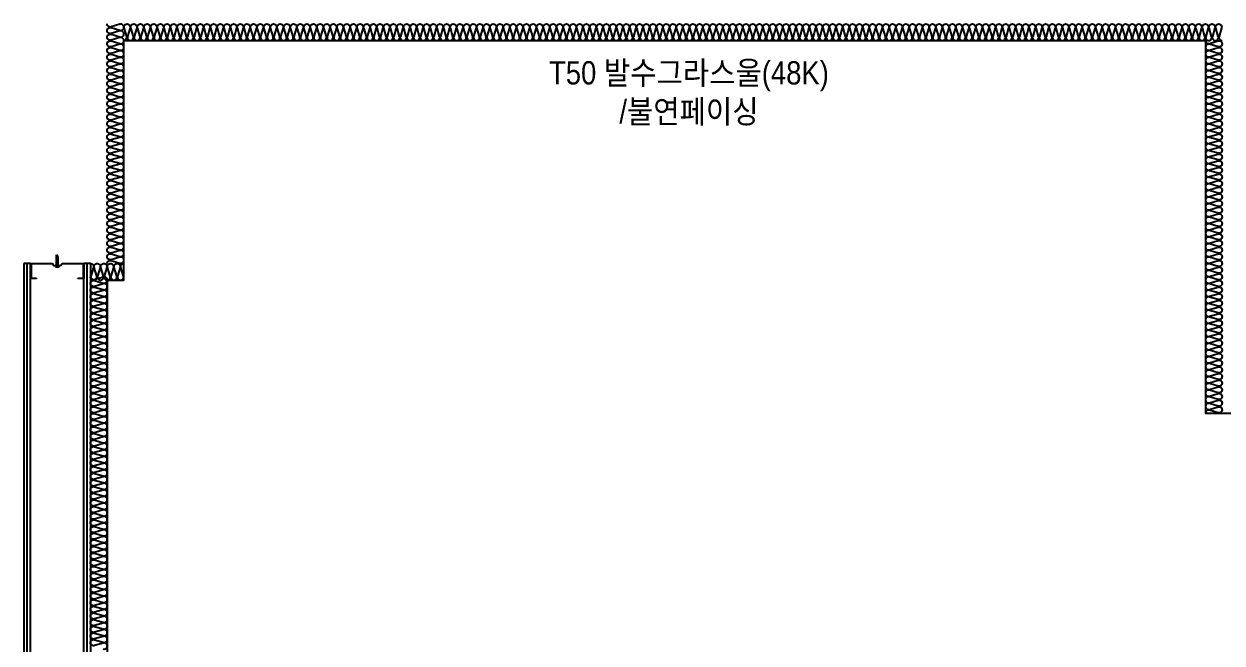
# Model space of a CAD drawing. Header units: millimetres. Extents: x 19868 to 801382, y -4805 to 85279.
# Drawn here: x 765288 to 768888, y 65038 to 66899 of the extents above; entities that cross this region are included whole.
import ezdxf
from ezdxf.enums import TextEntityAlignment as Align

# ---------------------------------------------------------------- set-up
doc = ezdxf.new("R2010")
doc.units = ezdxf.units.MM
doc.header["$LTSCALE"] = 250
for name, color, linetype in [('8입면선', 8, 'Continuous'), ('A-WALL-D', 7, 'Continuous'), ('GAGAM-DT', 7, 'Continuous'), ('ISL', 251, 'Continuous'), ('입면', 7, 'Continuous')]:
    doc.layers.add(name, color=color, linetype=linetype)
doc.layers.add('NOPLOT-단열', color=225, linetype='Continuous', plot=False)
doc.styles.add('Gdim', font='')
doc.styles.get('Gdim').set_extended_font_data('Dotum')

# ---------------------------------------------------------------- blocks, each defined once
blk = doc.blocks.new('*U195')
at = {"layer": '8입면선', "color": 8}
for p, q in [((3316397.6, 472011.4), (3316397.6, 477911.4)), ((3316577.6, 472011.4), (3316577.6, 477911.4))]:
    blk.add_line(p, q, dxfattribs=at)
at = {"layer": 'A-WALL-D'}
for p, q in [((3316387.6, 477911.4), (3316387.6, 472011.4)), ((3316407.6, 477911.4), (3316387.6, 477911.4)), ((3316407.6, 472021.4), (3316407.6, 477911.4)), ((3316567.6, 472021.4), (3316567.6, 477911.4)), ((3316587.6, 477911.4), (3316567.6, 477911.4)), ((3316587.6, 477911.4), (3316587.6, 472011.4))]:
    blk.add_line(p, q, dxfattribs=at)
at = {"layer": 'GAGAM-DT', "color": 8}
for p, q in [((3316485.3, 477905.6), (3316485.3, 477937)), ((3316490.3, 477931.5), (3316485.3, 477937)), ((3316492.7, 477905.6), (3316482.8, 477905.6)), ((3316482.8, 477905.6), (3316482.8, 477902.1)), ((3316485.3, 477905.6), (3316485.3, 477900.6)), ((3316490.3, 477905.6), (3316490.3, 477931.5)), ((3316490.3, 477905.6), (3316490.3, 477900.6)), ((3316492.7, 477905.6), (3316492.7, 477902.1)), ((3316491.2, 477900.6), (3316484.3, 477900.6))]:
    blk.add_line(p, q, dxfattribs=at)
for centre, start, end in [((3316484.3, 477902.1), 180, 270), ((3316491.2, 477902.1), 270, 0)]:
    blk.add_arc(centre, 1.51, start, end, dxfattribs=at)
at = {"layer": '입면', "color": 6}
for p, q in [((3316407.6, 477866.4), (3316407.6, 477911.4)), ((3316407.6, 477911.4), (3316472.9, 477911.4)), ((3316472.4, 477910.2), (3316408.8, 477910.2)), ((3316408.8, 477910.2), (3316408.8, 477867.6)), ((3316477.4, 477904.4), (3316472.4, 477910.2)), ((3316472.9, 477911.4), (3316477.9, 477905.6)), ((3316497.8, 477904.4), (3316477.4, 477904.4)), ((3316477.9, 477905.6), (3316497.3, 477905.6)), ((3316497.3, 477905.6), (3316502.3, 477911.4)), ((3316502.8, 477910.2), (3316497.8, 477904.4)), ((3316502.3, 477911.4), (3316567.6, 477911.4)), ((3316566.4, 477910.2), (3316502.8, 477910.2)), ((3316566.4, 477867.6), (3316566.4, 477910.2)), ((3316567.6, 477911.4), (3316567.6, 477866.4)), ((3316425.4, 477866.4), (3316407.6, 477866.4)), ((3316408.8, 477867.6), (3316425.4, 477867.6)), ((3316425.4, 477867.6), (3316425.4, 477866.4)), ((3316549.8, 477866.4), (3316549.8, 477867.6)), ((3316549.8, 477867.6), (3316566.4, 477867.6)), ((3316567.6, 477866.4), (3316549.8, 477866.4))]:
    blk.add_line(p, q, dxfattribs=at)

msp = doc.modelspace()

# ---------------------------------------------------------------- linework, layer by layer
at = {"layer": 'ISL', "elevation": 0}
msp.add_lwpolyline([(765538.2, 66178.9, -0.509267), (765550.3, 66187.8), (765576.1, 66180.1, 1.372593), (765576.1, 66197.8), (765550.3, 66190.1, -0.509267), (765538.2, 66198.9, -0.509267), (765550.3, 66207.8), (765576.1, 66200.1, 1.372593), (765576.1, 66217.8), (765550.3, 66210.1, -0.509267), (765538.2, 66218.9, -0.509267), (765550.3, 66227.8), (765576.1, 66220.1, 1.372593), (765576.1, 66237.8), (765550.3, 66230.1, -0.509267), (765538.2, 66238.9, -0.509267), (765550.3, 66247.8), (765576.1, 66240.1, 1.372593), (765576.1, 66257.8), (765550.3, 66250.1, -0.509267), (765538.2, 66258.9, -0.509267), (765550.3, 66267.8), (765576.1, 66260.1, 1.372593), (765576.1, 66277.8), (765550.3, 66270.1, -0.509267), (765538.2, 66278.9, -0.509267), (765550.3, 66287.8), (765576.1, 66280.1, 1.372593), (765576.1, 66297.8), (765550.3, 66290.1, -0.509267), (765538.2, 66298.9, -0.509267), (765550.3, 66307.8), (765576.1, 66300.1, 1.372593), (765576.1, 66317.8), (765550.3, 66310.1, -0.509267), (765538.2, 66318.9, -0.509267), (765550.3, 66327.8), (765576.1, 66320.1, 1.372593), (765576.1, 66337.8), (765550.3, 66330.1, -0.509267), (765538.2, 66338.9, -0.509267), (765550.3, 66347.8), (765576.1, 66340.1, 1.372593), (765576.1, 66357.8), (765550.3, 66350.1, -0.509267), (765538.2, 66358.9, -0.509267), (765550.3, 66367.8), (765576.1, 66360.1, 1.372593), (765576.1, 66377.8), (765550.3, 66370.1, -0.509267), (765538.2, 66378.9, -0.509267), (765550.3, 66387.8), (765576.1, 66380.1, 1.372593), (765576.1, 66397.8), (765550.3, 66390.1, -0.509267), (765538.2, 66398.9, -0.509267), (765550.3, 66407.8), (765576.1, 66400.1, 1.372593), (765576.1, 66417.8), (765550.3, 66410.1, -0.509267), (765538.2, 66418.9, -0.509267), (765550.3, 66427.8), (765576.1, 66420.1, 1.372593), (765576.1, 66437.8), (765550.3, 66430.1, -0.509267), (765538.2, 66438.9, -0.509267), (765550.3, 66447.8), (765576.1, 66440.1, 1.372593), (765576.1, 66457.8), (765550.3, 66450.1, -0.509267), (765538.2, 66458.9, -0.509267), (765550.3, 66467.8), (765576.1, 66460.1, 1.372593), (765576.1, 66477.8), (765550.3, 66470.1, -0.509267), (765538.2, 66478.9, -0.509267), (765550.3, 66487.8), (765576.1, 66480.1, 1.372593), (765576.1, 66497.8), (765550.3, 66490.1, -0.509267), (765538.2, 66498.9, -0.509267), (765550.3, 66507.8), (765576.1, 66500.1, 1.372593), (765576.1, 66517.8), (765550.3, 66510.1, -0.509267), (765538.2, 66518.9, -0.509267), (765550.3, 66527.8), (765576.1, 66520.1, 1.372593), (765576.1, 66537.8), (765550.3, 66530.1, -0.509267), (765538.2, 66538.9, -0.509267), (765550.3, 66547.8), (765576.1, 66540.1, 1.372593), (765576.1, 66557.8), (765550.3, 66550.1, -0.509267), (765538.2, 66558.9, -0.509267), (765550.3, 66567.8), (765576.1, 66560.1, 1.372593), (765576.1, 66577.8), (765550.3, 66570.1, -0.509267), (765538.2, 66578.9, -0.509267), (765550.3, 66587.8), (765576.1, 66580.1, 1.372593), (765576.1, 66597.8), (765550.3, 66590.1, -0.509267), (765538.2, 66598.9, -0.509267), (765550.3, 66607.8), (765576.1, 66600.1, 1.372593), (765576.1, 66617.8), (765550.3, 66610.1, -0.509267), (765538.2, 66618.9, -0.509267), (765550.3, 66627.8), (765576.1, 66620.1, 1.372593), (765576.1, 66637.8), (765550.3, 66630.1, -0.509267), (765538.2, 66638.9, -0.509267), (765550.3, 66647.8), (765576.1, 66640.1, 1.372593), (765576.1, 66657.8), (765550.3, 66650.1, -0.509267), (765538.2, 66658.9, -0.509267), (765550.3, 66667.8), (765576.1, 66660.1, 1.372593), (765576.1, 66677.8), (765550.3, 66670.1, -0.509267), (765538.2, 66678.9, -0.509267), (765550.3, 66687.8), (765576.1, 66680.1, 1.372593), (765576.1, 66697.8), (765550.3, 66690.1, -0.509267), (765538.2, 66698.9, -0.509267), (765550.3, 66707.8), (765576.1, 66700.1, 1.372593), (765576.1, 66717.8), (765550.3, 66710.1, -0.509267), (765538.2, 66718.9, -0.509267), (765550.3, 66727.8), (765576.1, 66720.1, 1.372593), (765576.1, 66737.8), (765550.3, 66730.1, -0.509267), (765538.2, 66738.9, -0.509267), (765550.3, 66747.8), (765576.1, 66740.1, 1.372593), (765576.1, 66757.8), (765550.3, 66750.1, -0.509267), (765538.2, 66758.9, -0.509267), (765550.3, 66767.8), (765576.1, 66760.1, 1.372593), (765576.1, 66777.8), (765550.3, 66770.1, -0.509267), (765538.2, 66778.9, -0.509267), (765550.3, 66787.8), (765576.1, 66780.1, 1.372593), (765576.1, 66797.8), (765550.3, 66790.1, -0.509267), (765538.2, 66798.9, -0.509267), (765550.3, 66807.8), (765576.1, 66800.1, 1.372593), (765576.1, 66817.8), (765550.3, 66810.1, -0.509267), (765538.2, 66818.9, -0.509267), (765550.3, 66827.8), (765576.1, 66820.1, 1.372593), (765576.1, 66837.8), (765550.3, 66830.1, -0.509267), (765538.2, 66838.9, -0.509267), (765550.3, 66847.8), (765576.1, 66840.1, 1.372593), (765576.1, 66857.8), (765550.3, 66850.1, -0.509267), (765538.2, 66858.9, -0.509267), (765550.3, 66867.8), (765576.1, 66860.1, 1.372593), (765576.1, 66877.8), (765550.3, 66870.1, -0.509267), (765538.2, 66878.9, -0.509267), (765550.3, 66887.8), (765576.1, 66880.1, 1.372593), (765576.1, 66897.8), (765550.3, 66890.1, -0.509267), (765538.2, 66898.9)], format="xyb", dxfattribs=at)
at = {"layer": 'ISL'}
for points in [[(765588.2, 66848.9, 0.509267), (765597, 66861.1), (765589.4, 66886.8, -1.372593), (765607, 66886.8), (765599.4, 66861.1, 0.509267), (765608.2, 66848.9, 0.509267), (765617, 66861.1), (765609.4, 66886.8, -1.372593), (765627, 66886.8), (765619.4, 66861.1, 0.509267), (765628.2, 66848.9, 0.509267), (765637, 66861.1), (765629.4, 66886.8, -1.372593), (765647, 66886.8), (765639.4, 66861.1, 0.509267), (765648.2, 66848.9, 0.509267), (765657, 66861.1), (765649.4, 66886.8, -1.372593), (765667, 66886.8), (765659.4, 66861.1, 0.509267), (765668.2, 66848.9, 0.509267), (765677, 66861.1), (765669.4, 66886.8, -1.372593), (765687, 66886.8), (765679.4, 66861.1, 0.509267), (765688.2, 66848.9, 0.509267), (765697, 66861.1), (765689.4, 66886.8, -1.372593), (765707, 66886.8), (765699.4, 66861.1, 0.509267), (765708.2, 66848.9, 0.509267), (765717, 66861.1), (765709.4, 66886.8, -1.372593), (765727, 66886.8), (765719.4, 66861.1, 0.509267), (765728.2, 66848.9, 0.509267), (765737, 66861.1), (765729.4, 66886.8, -1.372593), (765747, 66886.8), (765739.4, 66861.1, 0.509267), (765748.2, 66848.9, 0.509267), (765757, 66861.1), (765749.4, 66886.8, -1.372593), (765767, 66886.8), (765759.4, 66861.1, 0.509267), (765768.2, 66848.9, 0.509267), (765777, 66861.1), (765769.4, 66886.8, -1.372593), (765787, 66886.8), (765779.4, 66861.1, 0.509267), (765788.2, 66848.9, 0.509267), (765797, 66861.1), (765789.4, 66886.8, -1.372593), (765807, 66886.8), (765799.4, 66861.1, 0.509267), (765808.2, 66848.9, 0.509267), (765817, 66861.1), (765809.4, 66886.8, -1.372593), (765827, 66886.8), (765819.4, 66861.1, 0.509267), (765828.2, 66848.9, 0.509267), (765837, 66861.1), (765829.4, 66886.8, -1.372593), (765847, 66886.8), (765839.4, 66861.1, 0.509267), (765848.2, 66848.9, 0.509267), (765857, 66861.1), (765849.4, 66886.8, -1.372593), (765867, 66886.8), (765859.4, 66861.1, 0.509267), (765868.2, 66848.9, 0.509267), (765877, 66861.1), (765869.4, 66886.8, -1.372593), (765887, 66886.8), (765879.4, 66861.1, 0.509267), (765888.2, 66848.9, 0.509267), (765897, 66861.1), (765889.4, 66886.8, -1.372593), (765907, 66886.8), (765899.4, 66861.1, 0.509267), (765908.2, 66848.9, 0.509267), (765917, 66861.1), (765909.4, 66886.8, -1.372593), (765927, 66886.8), (765919.4, 66861.1, 0.509267), (765928.2, 66848.9, 0.509267), (765937, 66861.1), (765929.4, 66886.8, -1.372593), (765947, 66886.8), (765939.4, 66861.1, 0.509267), (765948.2, 66848.9, 0.509267), (765957, 66861.1), (765949.4, 66886.8, -1.372593), (765967, 66886.8), (765959.4, 66861.1, 0.509267), (765968.2, 66848.9, 0.509267), (765977, 66861.1), (765969.4, 66886.8, -1.372593), (765987, 66886.8), (765979.4, 66861.1, 0.509267), (765988.2, 66848.9, 0.509267), (765997, 66861.1), (765989.4, 66886.8, -1.372593), (766007, 66886.8), (765999.4, 66861.1, 0.509267), (766008.2, 66848.9, 0.509267), (766017, 66861.1), (766009.4, 66886.8, -1.372593), (766027, 66886.8), (766019.4, 66861.1, 0.509267), (766028.2, 66848.9, 0.509267), (766037, 66861.1), (766029.4, 66886.8, -1.372593), (766047, 66886.8), (766039.4, 66861.1, 0.509267), (766048.2, 66848.9, 0.509267), (766057, 66861.1), (766049.4, 66886.8, -1.372593), (766067, 66886.8), (766059.4, 66861.1, 0.509267), (766068.2, 66848.9, 0.509267), (766077, 66861.1), (766069.4, 66886.8, -1.372593), (766087, 66886.8), (766079.4, 66861.1, 0.509267), (766088.2, 66848.9, 0.509267), (766097, 66861.1), (766089.4, 66886.8, -1.372593), (766107, 66886.8), (766099.4, 66861.1, 0.509267), (766108.2, 66848.9, 0.509267), (766117, 66861.1), (766109.4, 66886.8, -1.372593), (766127, 66886.8), (766119.4, 66861.1, 0.509267), (766128.2, 66848.9, 0.509267), (766137, 66861.1), (766129.4, 66886.8, -1.372593), (766147, 66886.8), (766139.4, 66861.1, 0.509267), (766148.2, 66848.9, 0.509267), (766157, 66861.1), (766149.4, 66886.8, -1.372593), (766167, 66886.8), (766159.4, 66861.1, 0.509267), (766168.2, 66848.9, 0.509267), (766177, 66861.1), (766169.4, 66886.8, -1.372593), (766187, 66886.8), (766179.4, 66861.1, 0.509267), (766188.2, 66848.9, 0.509267), (766197, 66861.1), (766189.4, 66886.8, -1.372593), (766207, 66886.8), (766199.4, 66861.1, 0.509267), (766208.2, 66848.9, 0.509267), (766217, 66861.1), (766209.4, 66886.8, -1.372593), (766227, 66886.8), (766219.4, 66861.1, 0.509267), (766228.2, 66848.9, 0.509267), (766237, 66861.1), (766229.4, 66886.8, -1.372593), (766247, 66886.8), (766239.4, 66861.1, 0.509267), (766248.2, 66848.9, 0.509267), (766257, 66861.1), (766249.4, 66886.8, -1.372593), (766267, 66886.8), (766259.4, 66861.1, 0.509267), (766268.2, 66848.9, 0.509267), (766277, 66861.1), (766269.4, 66886.8, -1.372593), (766287, 66886.8), (766279.4, 66861.1, 0.509267), (766288.2, 66848.9, 0.509267), (766297, 66861.1), (766289.4, 66886.8, -1.372593), (766307, 66886.8), (766299.4, 66861.1, 0.509267), (766308.2, 66848.9, 0.509267), (766317, 66861.1), (766309.4, 66886.8, -1.372593), (766327, 66886.8), (766319.4, 66861.1, 0.509267), (766328.2, 66848.9, 0.509267), (766337, 66861.1), (766329.4, 66886.8, -1.372593), (766347, 66886.8), (766339.4, 66861.1, 0.509267), (766348.2, 66848.9, 0.509267), (766357, 66861.1), (766349.4, 66886.8, -1.372593), (766367, 66886.8), (766359.4, 66861.1, 0.509267), (766368.2, 66848.9, 0.509267), (766377, 66861.1), (766369.4, 66886.8, -1.372593), (766387, 66886.8), (766379.4, 66861.1, 0.509267), (766388.2, 66848.9, 0.509267), (766397, 66861.1), (766389.4, 66886.8, -1.372593), (766407, 66886.8), (766399.4, 66861.1, 0.509267), (766408.2, 66848.9, 0.509267), (766417, 66861.1), (766409.4, 66886.8, -1.372593), (766427, 66886.8), (766419.4, 66861.1, 0.509267), (766428.2, 66848.9, 0.509267), (766437, 66861.1), (766429.4, 66886.8, -1.372593), (766447, 66886.8), (766439.4, 66861.1, 0.509267), (766448.2, 66848.9, 0.509267), (766457, 66861.1), (766449.4, 66886.8, -1.372593), (766467, 66886.8), (766459.4, 66861.1, 0.509267), (766468.2, 66848.9, 0.509267), (766477, 66861.1), (766469.4, 66886.8, -1.372593), (766487, 66886.8), (766479.4, 66861.1, 0.509267), (766488.2, 66848.9, 0.509267), (766497, 66861.1), (766489.4, 66886.8, -1.372593), (766507, 66886.8), (766499.4, 66861.1, 0.509267), (766508.2, 66848.9, 0.509267), (766517, 66861.1), (766509.4, 66886.8, -1.372593), (766527, 66886.8), (766519.4, 66861.1, 0.509267), (766528.2, 66848.9, 0.509267), (766537, 66861.1), (766529.4, 66886.8, -1.372593), (766547, 66886.8), (766539.4, 66861.1, 0.509267), (766548.2, 66848.9, 0.509267), (766557, 66861.1), (766549.4, 66886.8, -1.372593), (766567, 66886.8), (766559.4, 66861.1, 0.509267), (766568.2, 66848.9, 0.509267), (766577, 66861.1), (766569.4, 66886.8, -1.372593), (766587, 66886.8), (766579.4, 66861.1, 0.509267), (766588.2, 66848.9, 0.509267), (766597, 66861.1), (766589.4, 66886.8, -1.372593), (766607, 66886.8), (766599.4, 66861.1, 0.509267), (766608.2, 66848.9, 0.509267), (766617, 66861.1), (766609.4, 66886.8, -1.372593), (766627, 66886.8), (766619.4, 66861.1, 0.509267), (766628.2, 66848.9, 0.509267), (766637, 66861.1), (766629.4, 66886.8, -1.372593), (766647, 66886.8), (766639.4, 66861.1, 0.509267), (766648.2, 66848.9, 0.509267), (766657, 66861.1), (766649.4, 66886.8, -1.372593), (766667, 66886.8), (766659.4, 66861.1, 0.509267), (766668.2, 66848.9, 0.509267), (766677, 66861.1), (766669.4, 66886.8, -1.372593), (766687, 66886.8), (766679.4, 66861.1, 0.509267), (766688.2, 66848.9, 0.509267), (766697, 66861.1), (766689.4, 66886.8, -1.372593), (766707, 66886.8), (766699.4, 66861.1, 0.509267), (766708.2, 66848.9, 0.509267), (766717, 66861.1), (766709.4, 66886.8, -1.372593), (766727, 66886.8), (766719.4, 66861.1, 0.509267), (766728.2, 66848.9, 0.509267), (766737, 66861.1), (766729.4, 66886.8, -1.372593), (766747, 66886.8), (766739.4, 66861.1, 0.509267), (766748.2, 66848.9, 0.509267), (766757, 66861.1), (766749.4, 66886.8, -1.372593), (766767, 66886.8), (766759.4, 66861.1, 0.509267), (766768.2, 66848.9, 0.509267), (766777, 66861.1), (766769.4, 66886.8, -1.372593), (766787, 66886.8), (766779.4, 66861.1, 0.509267), (766788.2, 66848.9, 0.509267), (766797, 66861.1), (766789.4, 66886.8, -1.372593), (766807, 66886.8), (766799.4, 66861.1, 0.509267), (766808.2, 66848.9, 0.509267), (766817, 66861.1), (766809.4, 66886.8, -1.372593), (766827, 66886.8), (766819.4, 66861.1, 0.509267), (766828.2, 66848.9, 0.509267), (766837, 66861.1), (766829.4, 66886.8, -1.372593), (766847, 66886.8), (766839.4, 66861.1, 0.509267), (766848.2, 66848.9, 0.509267), (766857, 66861.1), (766849.4, 66886.8, -1.372593), (766867, 66886.8), (766859.4, 66861.1, 0.509267), (766868.2, 66848.9, 0.509267), (766877, 66861.1), (766869.4, 66886.8, -1.372593), (766887, 66886.8), (766879.4, 66861.1, 0.509267), (766888.2, 66848.9, 0.509267), (766897, 66861.1), (766889.4, 66886.8, -1.372593), (766907, 66886.8), (766899.4, 66861.1, 0.509267), (766908.2, 66848.9, 0.509267), (766917, 66861.1), (766909.4, 66886.8, -1.372593), (766927, 66886.8), (766919.4, 66861.1, 0.509267), (766928.2, 66848.9, 0.509267), (766937, 66861.1), (766929.4, 66886.8, -1.372593), (766947, 66886.8), (766939.4, 66861.1, 0.509267), (766948.2, 66848.9, 0.509267), (766957, 66861.1), (766949.4, 66886.8, -1.372593), (766967, 66886.8), (766959.4, 66861.1, 0.509267), (766968.2, 66848.9, 0.509267), (766977, 66861.1), (766969.4, 66886.8, -1.372593), (766987, 66886.8), (766979.4, 66861.1, 0.509267), (766988.2, 66848.9, 0.509267), (766997, 66861.1), (766989.4, 66886.8, -1.372593), (767007, 66886.8), (766999.4, 66861.1, 0.509267), (767008.2, 66848.9, 0.509267), (767017, 66861.1), (767009.4, 66886.8, -1.372593), (767027, 66886.8), (767019.4, 66861.1, 0.509267), (767028.2, 66848.9, 0.509267), (767037, 66861.1), (767029.4, 66886.8, -1.372593), (767047, 66886.8), (767039.4, 66861.1, 0.509267), (767048.2, 66848.9, 0.509267), (767057, 66861.1), (767049.4, 66886.8, -1.372593), (767067, 66886.8), (767059.4, 66861.1, 0.509267), (767068.2, 66848.9, 0.509267), (767077, 66861.1), (767069.4, 66886.8, -1.372593), (767087, 66886.8), (767079.4, 66861.1, 0.509267), (767088.2, 66848.9, 0.509267), (767097, 66861.1), (767089.4, 66886.8, -1.372593), (767107, 66886.8), (767099.4, 66861.1, 0.509267), (767108.2, 66848.9, 0.509267), (767117, 66861.1), (767109.4, 66886.8, -1.372593), (767127, 66886.8), (767119.4, 66861.1, 0.509267), (767128.2, 66848.9, 0.509267), (767137, 66861.1), (767129.4, 66886.8, -1.372593), (767147, 66886.8), (767139.4, 66861.1, 0.509267), (767148.2, 66848.9, 0.509267), (767157, 66861.1), (767149.4, 66886.8, -1.372593), (767167, 66886.8), (767159.4, 66861.1, 0.509267), (767168.2, 66848.9, 0.509267), (767177, 66861.1), (767169.4, 66886.8, -1.372593), (767187, 66886.8), (767179.4, 66861.1, 0.509267), (767188.2, 66848.9, 0.509267), (767197, 66861.1), (767189.4, 66886.8, -1.372593), (767207, 66886.8), (767199.4, 66861.1, 0.509267), (767208.2, 66848.9, 0.509267), (767217, 66861.1), (767209.4, 66886.8, -1.372593), (767227, 66886.8), (767219.4, 66861.1, 0.509267), (767228.2, 66848.9, 0.509267), (767237, 66861.1), (767229.4, 66886.8, -1.372593), (767247, 66886.8), (767239.4, 66861.1, 0.509267), (767248.2, 66848.9, 0.509267), (767257, 66861.1), (767249.4, 66886.8, -1.372593), (767267, 66886.8), (767259.4, 66861.1, 0.509267), (767268.2, 66848.9, 0.509267), (767277, 66861.1), (767269.4, 66886.8, -1.372593), (767287, 66886.8), (767279.4, 66861.1, 0.509267), (767288.2, 66848.9, 0.509267), (767297, 66861.1), (767289.4, 66886.8, -1.372593), (767307, 66886.8), (767299.4, 66861.1, 0.509267), (767308.2, 66848.9, 0.509267), (767317, 66861.1), (767309.4, 66886.8, -1.372593), (767327, 66886.8), (767319.4, 66861.1, 0.509267), (767328.2, 66848.9, 0.509267), (767337, 66861.1), (767329.4, 66886.8, -1.372593), (767347, 66886.8), (767339.4, 66861.1, 0.509267), (767348.2, 66848.9, 0.509267), (767357, 66861.1), (767349.4, 66886.8, -1.372593), (767367, 66886.8), (767359.4, 66861.1, 0.509267), (767368.2, 66848.9, 0.509267), (767377, 66861.1), (767369.4, 66886.8, -1.372593), (767387, 66886.8), (767379.4, 66861.1, 0.509267), (767388.2, 66848.9, 0.509267), (767397, 66861.1), (767389.4, 66886.8, -1.372593), (767407, 66886.8), (767399.4, 66861.1, 0.509267), (767408.2, 66848.9, 0.509267), (767417, 66861.1), (767409.4, 66886.8, -1.372593), (767427, 66886.8), (767419.4, 66861.1, 0.509267), (767428.2, 66848.9, 0.509267), (767437, 66861.1), (767429.4, 66886.8, -1.372593), (767447, 66886.8), (767439.4, 66861.1, 0.509267), (767448.2, 66848.9, 0.509267), (767457, 66861.1), (767449.4, 66886.8, -1.372593), (767467, 66886.8), (767459.4, 66861.1, 0.509267), (767468.2, 66848.9, 0.509267), (767477, 66861.1), (767469.4, 66886.8, -1.372593), (767487, 66886.8), (767479.4, 66861.1, 0.509267), (767488.2, 66848.9, 0.509267), (767497, 66861.1), (767489.4, 66886.8, -1.372593), (767507, 66886.8), (767499.4, 66861.1, 0.509267), (767508.2, 66848.9, 0.509267), (767517, 66861.1), (767509.4, 66886.8, -1.372593), (767527, 66886.8), (767519.4, 66861.1, 0.509267), (767528.2, 66848.9, 0.509267), (767537, 66861.1), (767529.4, 66886.8, -1.372593), (767547, 66886.8), (767539.4, 66861.1, 0.509267), (767548.2, 66848.9, 0.509267), (767557, 66861.1), (767549.4, 66886.8, -1.372593), (767567, 66886.8), (767559.4, 66861.1, 0.509267), (767568.2, 66848.9, 0.509267), (767577, 66861.1), (767569.4, 66886.8, -1.372593), (767587, 66886.8), (767579.4, 66861.1, 0.509267), (767588.2, 66848.9, 0.509267), (767597, 66861.1), (767589.4, 66886.8, -1.372593), (767607, 66886.8), (767599.4, 66861.1, 0.509267), (767608.2, 66848.9, 0.509267), (767617, 66861.1), (767609.4, 66886.8, -1.372593), (767627, 66886.8), (767619.4, 66861.1, 0.509267), (767628.2, 66848.9, 0.509267), (767637, 66861.1), (767629.4, 66886.8, -1.372593), (767647, 66886.8), (767639.4, 66861.1, 0.509267), (767648.2, 66848.9, 0.509267), (767657, 66861.1), (767649.4, 66886.8, -1.372593), (767667, 66886.8), (767659.4, 66861.1, 0.509267), (767668.2, 66848.9, 0.509267), (767677, 66861.1), (767669.4, 66886.8, -1.372593), (767687, 66886.8), (767679.4, 66861.1, 0.509267), (767688.2, 66848.9, 0.509267), (767697, 66861.1), (767689.4, 66886.8, -1.372593), (767707, 66886.8), (767699.4, 66861.1, 0.509267), (767708.2, 66848.9, 0.509267), (767717, 66861.1), (767709.4, 66886.8, -1.372593), (767727, 66886.8), (767719.4, 66861.1, 0.509267), (767728.2, 66848.9, 0.509267), (767737, 66861.1), (767729.4, 66886.8, -1.372593), (767747, 66886.8), (767739.4, 66861.1, 0.509267), (767748.2, 66848.9, 0.509267), (767757, 66861.1), (767749.4, 66886.8, -1.372593), (767767, 66886.8), (767759.4, 66861.1, 0.509267), (767768.2, 66848.9, 0.509267), (767777, 66861.1), (767769.4, 66886.8, -1.372593), (767787, 66886.8), (767779.4, 66861.1, 0.509267), (767788.2, 66848.9, 0.509267), (767797, 66861.1), (767789.4, 66886.8, -1.372593), (767807, 66886.8), (767799.4, 66861.1, 0.509267), (767808.2, 66848.9, 0.509267), (767817, 66861.1), (767809.4, 66886.8, -1.372593), (767827, 66886.8), (767819.4, 66861.1, 0.509267), (767828.2, 66848.9, 0.509267), (767837, 66861.1), (767829.4, 66886.8, -1.372593), (767847, 66886.8), (767839.4, 66861.1, 0.509267), (767848.2, 66848.9, 0.509267), (767857, 66861.1), (767849.4, 66886.8, -1.372593), (767867, 66886.8), (767859.4, 66861.1, 0.509267), (767868.2, 66848.9, 0.509267), (767877, 66861.1), (767869.4, 66886.8, -1.372593), (767887, 66886.8), (767879.4, 66861.1, 0.509267), (767888.2, 66848.9, 0.509267), (767897, 66861.1), (767889.4, 66886.8, -1.372593), (767907, 66886.8), (767899.4, 66861.1, 0.509267), (767908.2, 66848.9, 0.509267), (767917, 66861.1), (767909.4, 66886.8, -1.372593), (767927, 66886.8), (767919.4, 66861.1, 0.509267), (767928.2, 66848.9, 0.509267), (767937, 66861.1), (767929.4, 66886.8, -1.372593), (767947, 66886.8), (767939.4, 66861.1, 0.509267), (767948.2, 66848.9, 0.509267), (767957, 66861.1), (767949.4, 66886.8, -1.372593), (767967, 66886.8), (767959.4, 66861.1, 0.509267), (767968.2, 66848.9, 0.509267), (767977, 66861.1), (767969.4, 66886.8, -1.372593), (767987, 66886.8), (767979.4, 66861.1, 0.509267), (767988.2, 66848.9, 0.509267), (767997, 66861.1), (767989.4, 66886.8, -1.372593), (768007, 66886.8), (767999.4, 66861.1, 0.509267), (768008.2, 66848.9, 0.509267), (768017, 66861.1), (768009.4, 66886.8, -1.372593), (768027, 66886.8), (768019.4, 66861.1, 0.509267), (768028.2, 66848.9, 0.509267), (768037, 66861.1), (768029.4, 66886.8, -1.372593), (768047, 66886.8), (768039.4, 66861.1, 0.509267), (768048.2, 66848.9, 0.509267), (768057, 66861.1), (768049.4, 66886.8, -1.372593), (768067, 66886.8), (768059.4, 66861.1, 0.509267), (768068.2, 66848.9, 0.509267), (768077, 66861.1), (768069.4, 66886.8, -1.372593), (768087, 66886.8), (768079.4, 66861.1, 0.509267), (768088.2, 66848.9, 0.509267), (768097, 66861.1), (768089.4, 66886.8, -1.372593), (768107, 66886.8), (768099.4, 66861.1, 0.509267), (768108.2, 66848.9, 0.509267), (768117, 66861.1), (768109.4, 66886.8, -1.372593), (768127, 66886.8), (768119.4, 66861.1, 0.509267), (768128.2, 66848.9, 0.509267), (768137, 66861.1), (768129.4, 66886.8, -1.372593), (768147, 66886.8), (768139.4, 66861.1, 0.509267), (768148.2, 66848.9, 0.509267), (768157, 66861.1), (768149.4, 66886.8, -1.372593), (768167, 66886.8), (768159.4, 66861.1, 0.509267), (768168.2, 66848.9, 0.509267), (768177, 66861.1), (768169.4, 66886.8, -1.372593), (768187, 66886.8), (768179.4, 66861.1, 0.509267), (768188.2, 66848.9, 0.509267), (768197, 66861.1), (768189.4, 66886.8, -1.372593), (768207, 66886.8), (768199.4, 66861.1, 0.509267), (768208.2, 66848.9, 0.509267), (768217, 66861.1), (768209.4, 66886.8, -1.372593), (768227, 66886.8), (768219.4, 66861.1, 0.509267), (768228.2, 66848.9, 0.509267), (768237, 66861.1), (768229.4, 66886.8, -1.372593), (768247, 66886.8), (768239.4, 66861.1, 0.509267), (768248.2, 66848.9, 0.509267), (768257, 66861.1), (768249.4, 66886.8, -1.372593), (768267, 66886.8), (768259.4, 66861.1, 0.509267), (768268.2, 66848.9, 0.509267), (768277, 66861.1), (768269.4, 66886.8, -1.372593), (768287, 66886.8), (768279.4, 66861.1, 0.509267), (768288.2, 66848.9, 0.509267), (768297, 66861.1), (768289.4, 66886.8, -1.372593), (768307, 66886.8), (768299.4, 66861.1, 0.509267), (768308.2, 66848.9, 0.509267), (768317, 66861.1), (768309.4, 66886.8, -1.372593), (768327, 66886.8), (768319.4, 66861.1, 0.509267), (768328.2, 66848.9, 0.509267), (768337, 66861.1), (768329.4, 66886.8, -1.372593), (768347, 66886.8), (768339.4, 66861.1, 0.509267), (768348.2, 66848.9, 0.509267), (768357, 66861.1), (768349.4, 66886.8, -1.372593), (768367, 66886.8), (768359.4, 66861.1, 0.509267), (768368.2, 66848.9, 0.509267), (768377, 66861.1), (768369.4, 66886.8, -1.372593), (768387, 66886.8), (768379.4, 66861.1, 0.509267), (768388.2, 66848.9, 0.509267), (768397, 66861.1), (768389.4, 66886.8, -1.372593), (768407, 66886.8), (768399.4, 66861.1, 0.509267), (768408.2, 66848.9, 0.509267), (768417, 66861.1), (768409.4, 66886.8, -1.372593), (768427, 66886.8), (768419.4, 66861.1, 0.509267), (768428.2, 66848.9, 0.509267), (768437, 66861.1), (768429.4, 66886.8, -1.372593), (768447, 66886.8), (768439.4, 66861.1, 0.509267), (768448.2, 66848.9, 0.509267), (768457, 66861.1), (768449.4, 66886.8, -1.372593), (768467, 66886.8), (768459.4, 66861.1, 0.509267), (768468.2, 66848.9, 0.509267), (768477, 66861.1), (768469.4, 66886.8, -1.372593), (768487, 66886.8), (768479.4, 66861.1, 0.509267), (768488.2, 66848.9, 0.509267), (768497, 66861.1), (768489.4, 66886.8, -1.372593), (768507, 66886.8), (768499.4, 66861.1, 0.509267), (768508.2, 66848.9, 0.509267), (768517, 66861.1), (768509.4, 66886.8, -1.372593), (768527, 66886.8), (768519.4, 66861.1, 0.509267), (768528.2, 66848.9, 0.509267), (768537, 66861.1), (768529.4, 66886.8, -1.372593), (768547, 66886.8), (768539.4, 66861.1, 0.509267), (768548.2, 66848.9, 0.509267), (768557, 66861.1), (768549.4, 66886.8, -1.372593), (768567, 66886.8), (768559.4, 66861.1, 0.509267), (768568.2, 66848.9, 0.509267), (768577, 66861.1), (768569.4, 66886.8, -1.372593), (768587, 66886.8), (768579.4, 66861.1, 0.509267), (768588.2, 66848.9, 0.509267), (768597, 66861.1), (768589.4, 66886.8, -1.372593), (768607, 66886.8), (768599.4, 66861.1, 0.509267), (768608.2, 66848.9, 0.509267), (768617, 66861.1), (768609.4, 66886.8, -1.372593), (768627, 66886.8), (768619.4, 66861.1, 0.509267), (768628.2, 66848.9, 0.509267), (768637, 66861.1), (768629.4, 66886.8, -1.372593), (768647, 66886.8), (768639.4, 66861.1, 0.509267), (768648.2, 66848.9, 0.509267), (768657, 66861.1), (768649.4, 66886.8, -1.372593), (768667, 66886.8), (768659.4, 66861.1, 0.509267), (768668.2, 66848.9, 0.509267), (768677, 66861.1), (768669.4, 66886.8, -1.372593), (768687, 66886.8), (768679.4, 66861.1, 0.509267), (768688.2, 66848.9, 0.509267), (768697, 66861.1), (768689.4, 66886.8, -1.372593), (768707, 66886.8), (768699.4, 66861.1, 0.509267), (768708.2, 66848.9, 0.509267), (768717, 66861.1), (768709.4, 66886.8, -1.372593), (768727, 66886.8), (768719.4, 66861.1, 0.509267), (768728.2, 66848.9, 0.509267), (768737, 66861.1), (768729.4, 66886.8, -1.372593), (768747, 66886.8), (768739.4, 66861.1, 0.509267), (768748.2, 66848.9, 0.509267), (768757, 66861.1), (768749.4, 66886.8, -1.372593), (768767, 66886.8), (768759.4, 66861.1, 0.509267), (768768.2, 66848.9, 0.509267), (768777, 66861.1), (768769.4, 66886.8, -1.372593), (768787, 66886.8), (768779.4, 66861.1, 0.509267), (768788.2, 66848.9, 0.509267), (768797, 66861.1), (768789.4, 66886.8, -1.372593), (768807, 66886.8), (768799.4, 66861.1, 0.509267), (768808.2, 66848.9, 0.509267), (768817, 66861.1), (768809.4, 66886.8, -1.372593), (768827, 66886.8), (768819.4, 66861.1, 0.509267), (768828.2, 66848.9, 0.509267), (768837, 66861.1), (768829.4, 66886.8, -1.372593), (768847, 66886.8), (768839.4, 66861.1, 0.509267), (768848.2, 66848.9, 0.509267), (768857, 66861.1), (768849.4, 66886.8, -1.372593), (768867, 66886.8), (768859.4, 66861.1, 0.509267), (768868.2, 66848.9, 0.509267), (768877, 66861.1), (768869.4, 66886.8, -1.372593), (768887, 66886.8), (768879.4, 66861.1, 0.508915), (768888.2, 66848.9, 0.508915)], [(768838.2, 66848.9, 0.509267), (768850.3, 66840.1), (768876.1, 66847.8, -1.372593), (768876.1, 66830.1), (768850.3, 66837.8, 0.509267), (768838.2, 66828.9, 0.509267), (768850.3, 66820.1), (768876.1, 66827.8, -1.372593), (768876.1, 66810.1), (768850.3, 66817.8, 0.509267), (768838.2, 66808.9, 0.509267), (768850.3, 66800.1), (768876.1, 66807.8, -1.372593), (768876.1, 66790.1), (768850.3, 66797.8, 0.509267), (768838.2, 66788.9, 0.509267), (768850.3, 66780.1), (768876.1, 66787.8, -1.372593), (768876.1, 66770.1), (768850.3, 66777.8, 0.509267), (768838.2, 66768.9, 0.509267), (768850.3, 66760.1), (768876.1, 66767.8, -1.372593), (768876.1, 66750.1), (768850.3, 66757.8, 0.509267), (768838.2, 66748.9, 0.509267), (768850.3, 66740.1), (768876.1, 66747.8, -1.372593), (768876.1, 66730.1), (768850.3, 66737.8, 0.509267), (768838.2, 66728.9, 0.509267), (768850.3, 66720.1), (768876.1, 66727.8, -1.372593), (768876.1, 66710.1), (768850.3, 66717.8, 0.509267), (768838.2, 66708.9, 0.509267), (768850.3, 66700.1), (768876.1, 66707.8, -1.372593), (768876.1, 66690.1), (768850.3, 66697.8, 0.509267), (768838.2, 66688.9, 0.509267), (768850.3, 66680.1), (768876.1, 66687.8, -1.372593), (768876.1, 66670.1), (768850.3, 66677.8, 0.509267), (768838.2, 66668.9, 0.509267), (768850.3, 66660.1), (768876.1, 66667.8, -1.372593), (768876.1, 66650.1), (768850.3, 66657.8, 0.509267), (768838.2, 66648.9, 0.509267), (768850.3, 66640.1), (768876.1, 66647.8, -1.372593), (768876.1, 66630.1), (768850.3, 66637.8, 0.509267), (768838.2, 66628.9, 0.509267), (768850.3, 66620.1), (768876.1, 66627.8, -1.372593), (768876.1, 66610.1), (768850.3, 66617.8, 0.509267), (768838.2, 66608.9, 0.509267), (768850.3, 66600.1), (768876.1, 66607.8, -1.372593), (768876.1, 66590.1), (768850.3, 66597.8, 0.509267), (768838.2, 66588.9, 0.509267), (768850.3, 66580.1), (768876.1, 66587.8, -1.372593), (768876.1, 66570.1), (768850.3, 66577.8, 0.509267), (768838.2, 66568.9, 0.509267), (768850.3, 66560.1), (768876.1, 66567.8, -1.372593), (768876.1, 66550.1), (768850.3, 66557.8, 0.509267), (768838.2, 66548.9, 0.509267), (768850.3, 66540.1), (768876.1, 66547.8, -1.372593), (768876.1, 66530.1), (768850.3, 66537.8, 0.509267), (768838.2, 66528.9, 0.509267), (768850.3, 66520.1), (768876.1, 66527.8, -1.372593), (768876.1, 66510.1), (768850.3, 66517.8, 0.509267), (768838.2, 66508.9, 0.509267), (768850.3, 66500.1), (768876.1, 66507.8, -1.372593), (768876.1, 66490.1), (768850.3, 66497.8, 0.509267), (768838.2, 66488.9, 0.509267), (768850.3, 66480.1), (768876.1, 66487.8, -1.372593), (768876.1, 66470.1), (768850.3, 66477.8, 0.509267), (768838.2, 66468.9, 0.509267), (768850.3, 66460.1), (768876.1, 66467.8, -1.372593), (768876.1, 66450.1), (768850.3, 66457.8, 0.509267), (768838.2, 66448.9, 0.509267), (768850.3, 66440.1), (768876.1, 66447.8, -1.372593), (768876.1, 66430.1), (768850.3, 66437.8, 0.509267), (768838.2, 66428.9, 0.509267), (768850.3, 66420.1), (768876.1, 66427.8, -1.372593), (768876.1, 66410.1), (768850.3, 66417.8, 0.509267), (768838.2, 66408.9, 0.509267), (768850.3, 66400.1), (768876.1, 66407.8, -1.372593), (768876.1, 66390.1), (768850.3, 66397.8, 0.509267), (768838.2, 66388.9, 0.509267), (768850.3, 66380.1), (768876.1, 66387.8, -1.372593), (768876.1, 66370.1), (768850.3, 66377.8, 0.509267), (768838.2, 66368.9, 0.509267), (768850.3, 66360.1), (768876.1, 66367.8, -1.372593), (768876.1, 66350.1), (768850.3, 66357.8, 0.509267), (768838.2, 66348.9, 0.509267), (768850.3, 66340.1), (768876.1, 66347.8, -1.372593), (768876.1, 66330.1), (768850.3, 66337.8, 0.509267), (768838.2, 66328.9, 0.509267), (768850.3, 66320.1), (768876.1, 66327.8, -1.372593), (768876.1, 66310.1), (768850.3, 66317.8, 0.509267), (768838.2, 66308.9, 0.509267), (768850.3, 66300.1), (768876.1, 66307.8, -1.372593), (768876.1, 66290.1), (768850.3, 66297.8, 0.509267), (768838.2, 66288.9, 0.509267), (768850.3, 66280.1), (768876.1, 66287.8, -1.372593), (768876.1, 66270.1), (768850.3, 66277.8, 0.509267), (768838.2, 66268.9, 0.509267), (768850.3, 66260.1), (768876.1, 66267.8, -1.372593), (768876.1, 66250.1), (768850.3, 66257.8, 0.509267), (768838.2, 66248.9, 0.509267), (768850.3, 66240.1), (768876.1, 66247.8, -1.372593), (768876.1, 66230.1), (768850.3, 66237.8, 0.509267), (768838.2, 66228.9, 0.509267), (768850.3, 66220.1), (768876.1, 66227.8, -1.372593), (768876.1, 66210.1), (768850.3, 66217.8, 0.509267), (768838.2, 66208.9, 0.509267), (768850.3, 66200.1), (768876.1, 66207.8, -1.372593), (768876.1, 66190.1), (768850.3, 66197.8, 0.509267), (768838.2, 66188.9, 0.509267), (768850.3, 66180.1), (768876.1, 66187.8, -1.372593), (768876.1, 66170.1), (768850.3, 66177.8, 0.509267), (768838.2, 66168.9, 0.509267), (768850.3, 66160.1), (768876.1, 66167.8, -1.372593), (768876.1, 66150.1), (768850.3, 66157.8, 0.509267), (768838.2, 66148.9, 0.509267), (768850.3, 66140.1), (768876.1, 66147.8, -1.372593), (768876.1, 66130.1), (768850.3, 66137.8, 0.509267), (768838.2, 66128.9, 0.509267), (768850.3, 66120.1), (768876.1, 66127.8, -1.372593), (768876.1, 66110.1), (768850.3, 66117.8, 0.509267), (768838.2, 66108.9, 0.509267), (768850.3, 66100.1), (768876.1, 66107.8, -1.372593), (768876.1, 66090.1), (768850.3, 66097.8, 0.509267), (768838.2, 66088.9, 0.509267), (768850.3, 66080.1), (768876.1, 66087.8, -1.372593), (768876.1, 66070.1), (768850.3, 66077.8, 0.509267), (768838.2, 66068.9, 0.509267), (768850.3, 66060.1), (768876.1, 66067.8, -1.372593), (768876.1, 66050.1), (768850.3, 66057.8, 0.509267), (768838.2, 66048.9, 0.509267), (768850.3, 66040.1), (768876.1, 66047.8, -1.372593), (768876.1, 66030.1), (768850.3, 66037.8, 0.509267), (768838.2, 66028.9, 0.509267), (768850.3, 66020.1), (768876.1, 66027.8, -1.372593), (768876.1, 66010.1), (768850.3, 66017.8, 0.509267), (768838.2, 66008.9, 0.509267), (768850.3, 66000.1), (768876.1, 66007.8, -1.372593), (768876.1, 65990.1), (768850.3, 65997.8, 0.509267), (768838.2, 65988.9, 0.509267), (768850.3, 65980.1), (768876.1, 65987.8, -1.372593), (768876.1, 65970.1), (768850.3, 65977.8, 0.509267), (768838.2, 65968.9, 0.509267), (768850.3, 65960.1), (768876.1, 65967.8, -1.372593), (768876.1, 65950.1), (768850.3, 65957.8, 0.509267), (768838.2, 65948.9, 0.509267), (768850.3, 65940.1), (768876.1, 65947.8, -1.372593), (768876.1, 65930.1), (768850.3, 65937.8, 0.509267), (768838.2, 65928.9, 0.509267), (768850.3, 65920.1), (768876.1, 65927.8, -1.372593), (768876.1, 65910.1), (768850.3, 65917.8, 0.509267), (768838.2, 65908.9, 0.509267), (768850.3, 65900.1), (768876.1, 65907.8, -1.372593), (768876.1, 65890.1), (768850.3, 65897.8, 0.509267), (768838.2, 65888.9, 0.509267), (768850.3, 65880.1), (768876.1, 65887.8, -1.372593), (768876.1, 65870.1), (768850.3, 65877.8, 0.509267), (768838.2, 65868.9, 0.509267), (768850.3, 65860.1), (768876.1, 65867.8, -1.372593), (768876.1, 65850.1), (768850.3, 65857.8, 0.509267), (768838.2, 65848.9, 0.509267), (768850.3, 65840.1), (768876.1, 65847.8, -1.372593), (768876.1, 65830.1), (768850.3, 65837.8, 0.509267), (768838.2, 65828.9, 0.509267), (768850.3, 65820.1), (768876.1, 65827.8, -1.372593), (768876.1, 65810.1), (768850.3, 65817.8, 0.509267), (768838.2, 65808.9, 0.509267), (768850.3, 65800.1), (768876.1, 65807.8, -1.372593), (768876.1, 65790.1), (768850.3, 65797.8, 0.509267), (768838.2, 65788.9, 0.509267), (768850.3, 65780.1), (768876.1, 65787.8, -1.372593), (768876.1, 65770.1), (768850.3, 65777.8, 0.509267), (768838.2, 65768.9, 0.509267), (768850.3, 65760.1), (768876.1, 65767.8, -1.372593), (768876.1, 65750.1), (768850.3, 65757.8, 0.509267), (768838.2, 65748.9, 0.509267), (768850.3, 65740.1), (768876.1, 65747.8, -1.372593), (768876.1, 65730.1), (768850.3, 65737.8, 0.509267), (768838.2, 65728.9)], [(765488.2, 66178.9, -0.509267), (765497, 66166.8), (765489.4, 66141, 1.372593), (765507, 66141), (765499.4, 66166.8, -0.509267), (765508.2, 66178.9, -0.509267), (765517, 66166.8), (765509.4, 66141, 1.372593), (765527, 66141), (765519.4, 66166.8, -0.509267), (765528.2, 66178.9, -0.509267), (765537, 66166.8), (765529.4, 66141, 1.372593), (765547, 66141), (765539.4, 66166.8, -0.509267), (765548.2, 66178.9, -0.509267), (765557, 66166.8), (765549.4, 66141, 1.372593), (765567, 66141), (765559.4, 66166.8, -0.509267), (765568.2, 66178.9, -0.509267), (765577, 66166.8), (765569.4, 66141, 1.372593), (765587, 66141), (765579.4, 66166.8, -0.509267), (765588.2, 66178.9)], [(765526.1, 65020.1, 1.372593), (765526.1, 65037.8), (765500.3, 65030.1, -0.509207), (765488.2, 65038.9, -0.509327), (765500.3, 65047.8), (765526.1, 65040.1, 1.372593), (765526.1, 65057.8), (765500.3, 65050.1, -0.509207), (765488.2, 65058.9, -0.509327), (765500.3, 65067.8), (765526.1, 65060.1, 1.372593), (765526.1, 65077.8), (765500.3, 65070.1, -0.509207), (765488.2, 65078.9, -0.509327), (765500.3, 65087.8), (765526.1, 65080.1, 1.372593), (765526.1, 65097.8), (765500.3, 65090.1, -0.509207), (765488.2, 65098.9, -0.509327), (765500.3, 65107.8), (765526.1, 65100.1, 1.372593), (765526.1, 65117.8), (765500.3, 65110.1, -0.509207), (765488.2, 65118.9, -0.509327), (765500.3, 65127.8), (765526.1, 65120.1, 1.372593), (765526.1, 65137.8), (765500.3, 65130.1, -0.509207), (765488.2, 65138.9, -0.509327), (765500.3, 65147.8), (765526.1, 65140.1, 1.372593), (765526.1, 65157.8), (765500.3, 65150.1, -0.509207), (765488.2, 65158.9, -0.509327), (765500.3, 65167.8), (765526.1, 65160.1, 1.372593), (765526.1, 65177.8), (765500.3, 65170.1, -0.509207), (765488.2, 65178.9, -0.509327), (765500.3, 65187.8), (765526.1, 65180.1, 1.372593), (765526.1, 65197.8), (765500.3, 65190.1, -0.509207), (765488.2, 65198.9, -0.509327), (765500.3, 65207.8), (765526.1, 65200.1, 1.372593), (765526.1, 65217.8), (765500.3, 65210.1, -0.509207), (765488.2, 65218.9, -0.509327), (765500.3, 65227.8), (765526.1, 65220.1, 1.372593), (765526.1, 65237.8), (765500.3, 65230.1, -0.509207), (765488.2, 65238.9, -0.509327), (765500.3, 65247.8), (765526.1, 65240.1, 1.372593), (765526.1, 65257.8), (765500.3, 65250.1, -0.509207), (765488.2, 65258.9, -0.509327), (765500.3, 65267.8), (765526.1, 65260.1, 1.372593), (765526.1, 65277.8), (765500.3, 65270.1, -0.509207), (765488.2, 65278.9, -0.509327), (765500.3, 65287.8), (765526.1, 65280.1, 1.372593), (765526.1, 65297.8), (765500.3, 65290.1, -0.509207), (765488.2, 65298.9, -0.509327), (765500.3, 65307.8), (765526.1, 65300.1, 1.372593), (765526.1, 65317.8), (765500.3, 65310.1, -0.509207), (765488.2, 65318.9, -0.509327), (765500.3, 65327.8), (765526.1, 65320.1, 1.372593), (765526.1, 65337.8), (765500.3, 65330.1, -0.509207), (765488.2, 65338.9, -0.509327), (765500.3, 65347.8), (765526.1, 65340.1, 1.372593), (765526.1, 65357.8), (765500.3, 65350.1, -0.509207), (765488.2, 65358.9, -0.509327), (765500.3, 65367.8), (765526.1, 65360.1, 1.372593), (765526.1, 65377.8), (765500.3, 65370.1, -0.509207), (765488.2, 65378.9, -0.509327), (765500.3, 65387.8), (765526.1, 65380.1, 1.372593), (765526.1, 65397.8), (765500.3, 65390.1, -0.509207), (765488.2, 65398.9, -0.509327), (765500.3, 65407.8), (765526.1, 65400.1, 1.372593), (765526.1, 65417.8), (765500.3, 65410.1, -0.509207), (765488.2, 65418.9, -0.509327), (765500.3, 65427.8), (765526.1, 65420.1, 1.372593), (765526.1, 65437.8), (765500.3, 65430.1, -0.509207), (765488.2, 65438.9, -0.509327), (765500.3, 65447.8), (765526.1, 65440.1, 1.372593), (765526.1, 65457.8), (765500.3, 65450.1, -0.509207), (765488.2, 65458.9, -0.509327), (765500.3, 65467.8), (765526.1, 65460.1, 1.372593), (765526.1, 65477.8), (765500.3, 65470.1, -0.509207), (765488.2, 65478.9, -0.509327), (765500.3, 65487.8), (765526.1, 65480.1, 1.372593), (765526.1, 65497.8), (765500.3, 65490.1, -0.509207), (765488.2, 65498.9, -0.509327), (765500.3, 65507.8), (765526.1, 65500.1, 1.372593), (765526.1, 65517.8), (765500.3, 65510.1, -0.509207), (765488.2, 65518.9, -0.509327), (765500.3, 65527.8), (765526.1, 65520.1, 1.372593), (765526.1, 65537.8), (765500.3, 65530.1, -0.509207), (765488.2, 65538.9, -0.509327), (765500.3, 65547.8), (765526.1, 65540.1, 1.372593), (765526.1, 65557.8), (765500.3, 65550.1, -0.509207), (765488.2, 65558.9, -0.509327), (765500.3, 65567.8), (765526.1, 65560.1, 1.372593), (765526.1, 65577.8), (765500.3, 65570.1, -0.509207), (765488.2, 65578.9, -0.509327), (765500.3, 65587.8), (765526.1, 65580.1, 1.372593), (765526.1, 65597.8), (765500.3, 65590.1, -0.509207), (765488.2, 65598.9, -0.509327), (765500.3, 65607.8), (765526.1, 65600.1, 1.372593), (765526.1, 65617.8), (765500.3, 65610.1, -0.509207), (765488.2, 65618.9, -0.509327), (765500.3, 65627.8), (765526.1, 65620.1, 1.372593), (765526.1, 65637.8), (765500.3, 65630.1, -0.509207), (765488.2, 65638.9, -0.509327), (765500.3, 65647.8), (765526.1, 65640.1, 1.372593), (765526.1, 65657.8), (765500.3, 65650.1, -0.509207), (765488.2, 65658.9, -0.509327), (765500.3, 65667.8), (765526.1, 65660.1, 1.372593), (765526.1, 65677.8), (765500.3, 65670.1, -0.509207), (765488.2, 65678.9, -0.509327), (765500.3, 65687.8), (765526.1, 65680.1, 1.372593), (765526.1, 65697.8), (765500.3, 65690.1, -0.509207), (765488.2, 65698.9, -0.509327), (765500.3, 65707.8), (765526.1, 65700.1, 1.372593), (765526.1, 65717.8), (765500.3, 65710.1, -0.509207), (765488.2, 65718.9, -0.509327), (765500.3, 65727.8), (765526.1, 65720.1, 1.372593), (765526.1, 65737.8), (765500.3, 65730.1, -0.509207), (765488.2, 65738.9, -0.509327), (765500.3, 65747.8), (765526.1, 65740.1, 1.372593), (765526.1, 65757.8), (765500.3, 65750.1, -0.509207), (765488.2, 65758.9, -0.509327), (765500.3, 65767.8), (765526.1, 65760.1, 1.372593), (765526.1, 65777.8), (765500.3, 65770.1, -0.509207), (765488.2, 65778.9, -0.509327), (765500.3, 65787.8), (765526.1, 65780.1, 1.372593), (765526.1, 65797.8), (765500.3, 65790.1, -0.509207), (765488.2, 65798.9, -0.509327), (765500.3, 65807.8), (765526.1, 65800.1, 1.372593), (765526.1, 65817.8), (765500.3, 65810.1, -0.509207), (765488.2, 65818.9, -0.509327), (765500.3, 65827.8), (765526.1, 65820.1, 1.372593), (765526.1, 65837.8), (765500.3, 65830.1, -0.509207), (765488.2, 65838.9, -0.509327), (765500.3, 65847.8), (765526.1, 65840.1, 1.372593), (765526.1, 65857.8), (765500.3, 65850.1, -0.509207), (765488.2, 65858.9, -0.509327), (765500.3, 65867.8), (765526.1, 65860.1, 1.372593), (765526.1, 65877.8), (765500.3, 65870.1, -0.509207), (765488.2, 65878.9, -0.509327), (765500.3, 65887.8), (765526.1, 65880.1, 1.372593), (765526.1, 65897.8), (765500.3, 65890.1, -0.509207), (765488.2, 65898.9, -0.509327), (765500.3, 65907.8), (765526.1, 65900.1, 1.372593), (765526.1, 65917.8), (765500.3, 65910.1, -0.509207), (765488.2, 65918.9, -0.509327), (765500.3, 65927.8), (765526.1, 65920.1, 1.372593), (765526.1, 65937.8), (765500.3, 65930.1, -0.509207), (765488.2, 65938.9, -0.509327), (765500.3, 65947.8), (765526.1, 65940.1, 1.372593), (765526.1, 65957.8), (765500.3, 65950.1, -0.509207), (765488.2, 65958.9, -0.509327), (765500.3, 65967.8), (765526.1, 65960.1, 1.372593), (765526.1, 65977.8), (765500.3, 65970.1, -0.509207), (765488.2, 65978.9, -0.509327), (765500.3, 65987.8), (765526.1, 65980.1, 1.372593), (765526.1, 65997.8), (765500.3, 65990.1, -0.509207), (765488.2, 65998.9, -0.509327), (765500.3, 66007.8), (765526.1, 66000.1, 1.372593), (765526.1, 66017.8), (765500.3, 66010.1, -0.509207), (765488.2, 66018.9, -0.509327), (765500.3, 66027.8), (765526.1, 66020.1, 1.372593), (765526.1, 66037.8), (765500.3, 66030.1, -0.509207), (765488.2, 66038.9, -0.509327), (765500.3, 66047.8), (765526.1, 66040.1, 1.372593), (765526.1, 66057.8), (765500.3, 66050.1, -0.509207), (765488.2, 66058.9, -0.509327), (765500.3, 66067.8), (765526.1, 66060.1, 1.372593), (765526.1, 66077.8), (765500.3, 66070.1, -0.509207), (765488.2, 66078.9, -0.509327), (765500.3, 66087.8), (765526.1, 66080.1, 1.372593), (765526.1, 66097.8), (765500.3, 66090.1, -0.509207), (765488.2, 66098.9, -0.509327), (765500.3, 66107.8), (765526.1, 66100.1, 1.372593), (765526.1, 66117.8), (765500.3, 66110.1, -0.509207), (765488.2, 66118.9, -0.509327), (765500.3, 66127.8), (765526.1, 66120.1, 1.372593), (765526.1, 66137.8), (765500.3, 66130.1, -0.509207), (765488.2, 66138.9)]]:
    msp.add_lwpolyline(points, format="xyb", dxfattribs=at)
msp.add_lwpolyline([(765538.2, 60278.9), (765538.9, 66128.9), (765588.2, 66128.9), (765588.2, 66848.9), (768838.2, 66848.9), (768838.2, 65728.9), (769938.2, 65728.9), (769938.2, 66848.9), (772588.2, 66848.9), (772588.2, 66128.9), (772638.2, 66128.9), (772638.2, 60278.9)], dxfattribs=at)

# ---------------------------------------------------------------- block references
at = {"layer": 'A-WALL-D'}
msp.add_blockref('*U195', (-2551099.4, -411732.5), dxfattribs=at)

# ---------------------------------------------------------------- texts
at = {"layer": 'NOPLOT-단열', "style": 'Gdim', "width": 0.9}
for s, p in [('T50 발수그라스울(48K)', (767286.4, 66752)), ('/불연페이싱', (767286.4, 66635.5))]:
    msp.add_text(s, height=70, dxfattribs=at).set_placement(p, align=Align.MIDDLE_CENTER)

doc.saveas('drawing.dxf')
